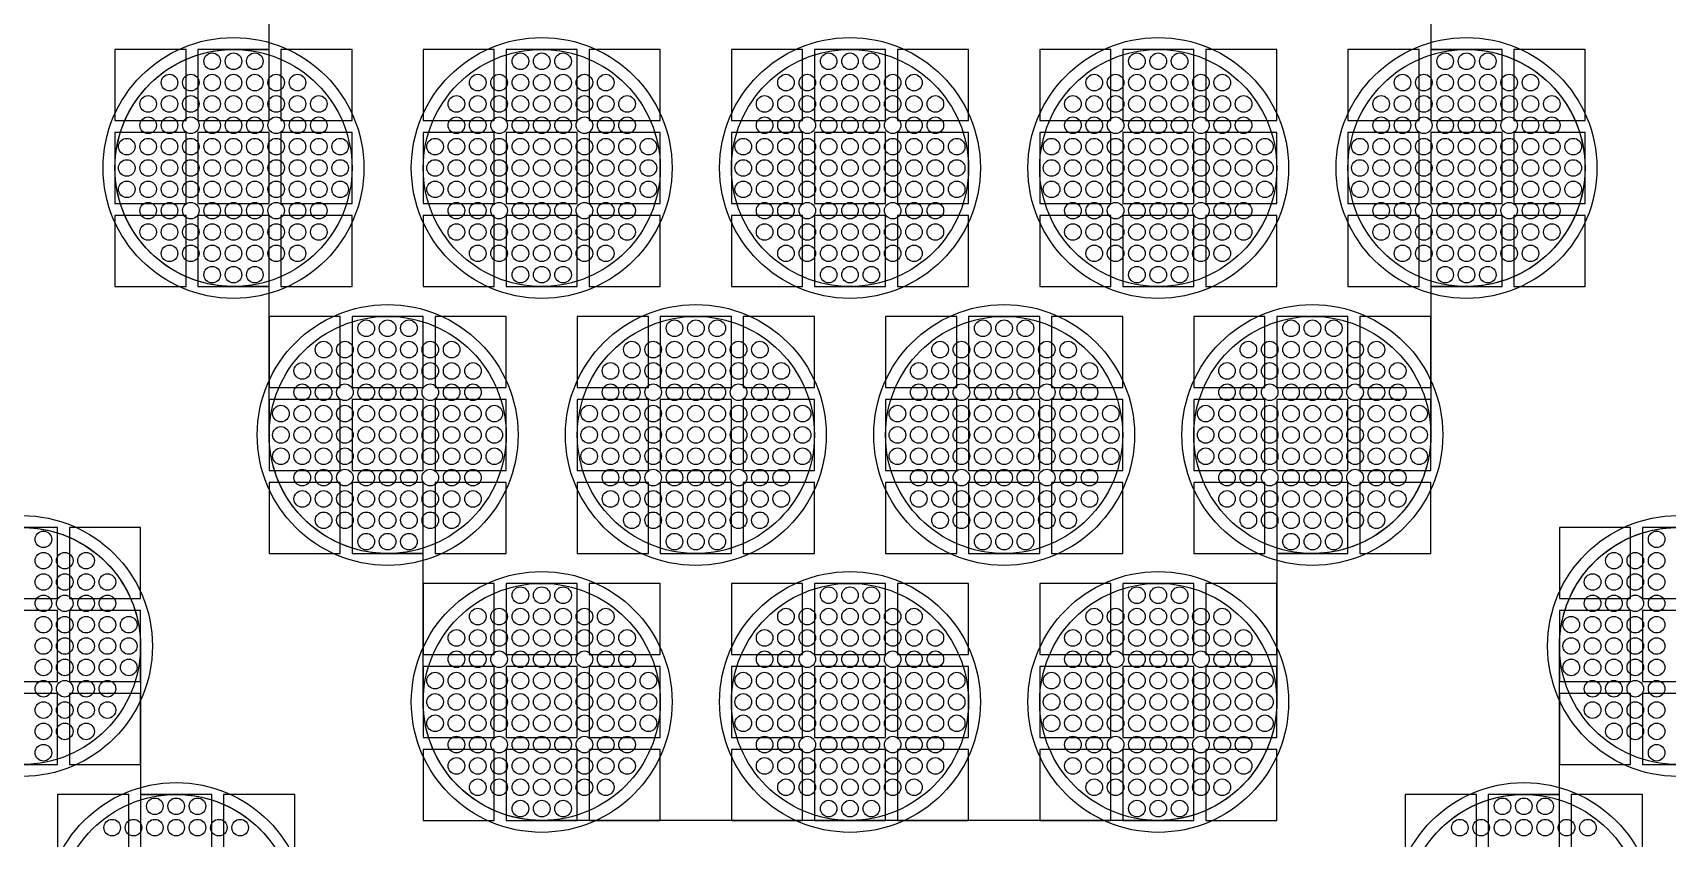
# Model space of a CAD drawing. Extents: x -49 to 54, y -38 to 38.
# Drawn here: x -11.61 to -4.72, y -13.82 to -10.43 of the extents above; entities that cross this region are included whole.
import ezdxf

# ---------------------------------------------------------------- set-up
doc = ezdxf.new("R2010")
doc.units = 0
for name, color, linetype in [('BACK_LAYER', 5, 'CONTINUOUS'), ('COND_LAYER_LOWER_ELECTRODE', 6, 'CONTINUOUS'), ('CONDUCTIVE_LAYER_BACK_LAYER', 2, 'CONTINUOUS'), ('EMITTER', 3, 'CONTINUOUS'), ('LOWER_ELECTRODE', 1, 'CONTINUOUS')]:
    doc.layers.add(name, color=color, linetype=linetype)

msp = doc.modelspace()

# ---------------------------------------------------------------- linework, layer by layer
at = {"layer": 'BACK_LAYER'}
for points in [[(-11.2628, -10.7965), (-10.9628, -10.7965), (-10.9628, -10.4965), (-11.2628, -10.4965)], [(-10.9128, -10.7965), (-10.6128, -10.7965), (-10.6128, -10.4965), (-10.9128, -10.4965)], [(-10.5628, -10.7965), (-10.2628, -10.7965), (-10.2628, -10.4965), (-10.5628, -10.4965)], [(-9.9628, -10.7965), (-9.6628, -10.7965), (-9.6628, -10.4965), (-9.9628, -10.4965)], [(-9.6128, -10.7965), (-9.3128, -10.7965), (-9.3128, -10.4965), (-9.6128, -10.4965)], [(-9.2628, -10.7965), (-8.9628, -10.7965), (-8.9628, -10.4965), (-9.2628, -10.4965)], [(-8.6628, -10.7965), (-8.3628, -10.7965), (-8.3628, -10.4965), (-8.6628, -10.4965)], [(-8.3128, -10.7965), (-8.0128, -10.7965), (-8.0128, -10.4965), (-8.3128, -10.4965)], [(-7.9628, -10.7965), (-7.6628, -10.7965), (-7.6628, -10.4965), (-7.9628, -10.4965)], [(-7.3628, -10.7965), (-7.0628, -10.7965), (-7.0628, -10.4965), (-7.3628, -10.4965)], [(-7.0128, -10.7965), (-6.7128, -10.7965), (-6.7128, -10.4965), (-7.0128, -10.4965)], [(-6.6628, -10.7965), (-6.3628, -10.7965), (-6.3628, -10.4965), (-6.6628, -10.4965)], [(-6.0628, -10.7965), (-5.7628, -10.7965), (-5.7628, -10.4965), (-6.0628, -10.4965)], [(-5.7128, -10.7965), (-5.4128, -10.7965), (-5.4128, -10.4965), (-5.7128, -10.4965)], [(-5.3628, -10.7965), (-5.0628, -10.7965), (-5.0628, -10.4965), (-5.3628, -10.4965)], [(-11.2628, -11.1465), (-10.9628, -11.1465), (-10.9628, -10.8465), (-11.2628, -10.8465)], [(-10.9128, -11.1465), (-10.6128, -11.1465), (-10.6128, -10.8465), (-10.9128, -10.8465)], [(-10.5628, -11.1465), (-10.2628, -11.1465), (-10.2628, -10.8465), (-10.5628, -10.8465)], [(-9.9628, -11.1465), (-9.6628, -11.1465), (-9.6628, -10.8465), (-9.9628, -10.8465)], [(-9.6128, -11.1465), (-9.3128, -11.1465), (-9.3128, -10.8465), (-9.6128, -10.8465)], [(-9.2628, -11.1465), (-8.9628, -11.1465), (-8.9628, -10.8465), (-9.2628, -10.8465)], [(-8.6628, -11.1465), (-8.3628, -11.1465), (-8.3628, -10.8465), (-8.6628, -10.8465)], [(-8.3128, -11.1465), (-8.0128, -11.1465), (-8.0128, -10.8465), (-8.3128, -10.8465)], [(-7.9628, -11.1465), (-7.6628, -11.1465), (-7.6628, -10.8465), (-7.9628, -10.8465)], [(-7.3628, -11.1465), (-7.0628, -11.1465), (-7.0628, -10.8465), (-7.3628, -10.8465)], [(-7.0128, -11.1465), (-6.7128, -11.1465), (-6.7128, -10.8465), (-7.0128, -10.8465)], [(-6.6628, -11.1465), (-6.3628, -11.1465), (-6.3628, -10.8465), (-6.6628, -10.8465)], [(-6.0628, -11.1465), (-5.7628, -11.1465), (-5.7628, -10.8465), (-6.0628, -10.8465)], [(-5.7128, -11.1465), (-5.4128, -11.1465), (-5.4128, -10.8465), (-5.7128, -10.8465)], [(-5.3628, -11.1465), (-5.0628, -11.1465), (-5.0628, -10.8465), (-5.3628, -10.8465)], [(-11.2628, -11.4965), (-10.9628, -11.4965), (-10.9628, -11.1965), (-11.2628, -11.1965)], [(-10.9128, -11.4965), (-10.6128, -11.4965), (-10.6128, -11.1965), (-10.9128, -11.1965)], [(-10.5628, -11.4965), (-10.2628, -11.4965), (-10.2628, -11.1965), (-10.5628, -11.1965)], [(-9.9628, -11.4965), (-9.6628, -11.4965), (-9.6628, -11.1965), (-9.9628, -11.1965)], [(-9.6128, -11.4965), (-9.3128, -11.4965), (-9.3128, -11.1965), (-9.6128, -11.1965)], [(-9.2628, -11.4965), (-8.9628, -11.4965), (-8.9628, -11.1965), (-9.2628, -11.1965)], [(-8.6628, -11.4965), (-8.3628, -11.4965), (-8.3628, -11.1965), (-8.6628, -11.1965)], [(-8.3128, -11.4965), (-8.0128, -11.4965), (-8.0128, -11.1965), (-8.3128, -11.1965)], [(-7.9628, -11.4965), (-7.6628, -11.4965), (-7.6628, -11.1965), (-7.9628, -11.1965)], [(-7.3628, -11.4965), (-7.0628, -11.4965), (-7.0628, -11.1965), (-7.3628, -11.1965)], [(-7.0128, -11.4965), (-6.7128, -11.4965), (-6.7128, -11.1965), (-7.0128, -11.1965)], [(-6.6628, -11.4965), (-6.3628, -11.4965), (-6.3628, -11.1965), (-6.6628, -11.1965)], [(-6.0628, -11.4965), (-5.7628, -11.4965), (-5.7628, -11.1965), (-6.0628, -11.1965)], [(-5.7128, -11.4965), (-5.4128, -11.4965), (-5.4128, -11.1965), (-5.7128, -11.1965)], [(-5.3628, -11.4965), (-5.0628, -11.4965), (-5.0628, -11.1965), (-5.3628, -11.1965)], [(-10.6128, -11.9223), (-10.3128, -11.9223), (-10.3128, -11.6223), (-10.6128, -11.6223)], [(-10.2628, -11.9223), (-9.9628, -11.9223), (-9.9628, -11.6223), (-10.2628, -11.6223)], [(-9.9128, -11.9223), (-9.6128, -11.9223), (-9.6128, -11.6223), (-9.9128, -11.6223)], [(-9.3128, -11.9223), (-9.0128, -11.9223), (-9.0128, -11.6223), (-9.3128, -11.6223)], [(-8.9628, -11.9223), (-8.6628, -11.9223), (-8.6628, -11.6223), (-8.9628, -11.6223)], [(-8.6128, -11.9223), (-8.3128, -11.9223), (-8.3128, -11.6223), (-8.6128, -11.6223)], [(-8.0128, -11.9223), (-7.7128, -11.9223), (-7.7128, -11.6223), (-8.0128, -11.6223)], [(-7.6628, -11.9223), (-7.3628, -11.9223), (-7.3628, -11.6223), (-7.6628, -11.6223)], [(-7.3128, -11.9223), (-7.0128, -11.9223), (-7.0128, -11.6223), (-7.3128, -11.6223)], [(-6.7128, -11.9223), (-6.4128, -11.9223), (-6.4128, -11.6223), (-6.7128, -11.6223)], [(-6.3628, -11.9223), (-6.0628, -11.9223), (-6.0628, -11.6223), (-6.3628, -11.6223)], [(-6.0128, -11.9223), (-5.7128, -11.9223), (-5.7128, -11.6223), (-6.0128, -11.6223)], [(-10.6128, -12.2723), (-10.3128, -12.2723), (-10.3128, -11.9723), (-10.6128, -11.9723)], [(-10.2628, -12.2723), (-9.9628, -12.2723), (-9.9628, -11.9723), (-10.2628, -11.9723)], [(-9.9128, -12.2723), (-9.6128, -12.2723), (-9.6128, -11.9723), (-9.9128, -11.9723)], [(-9.3128, -12.2723), (-9.0128, -12.2723), (-9.0128, -11.9723), (-9.3128, -11.9723)], [(-8.9628, -12.2723), (-8.6628, -12.2723), (-8.6628, -11.9723), (-8.9628, -11.9723)], [(-8.6128, -12.2723), (-8.3128, -12.2723), (-8.3128, -11.9723), (-8.6128, -11.9723)], [(-8.0128, -12.2723), (-7.7128, -12.2723), (-7.7128, -11.9723), (-8.0128, -11.9723)], [(-7.6628, -12.2723), (-7.3628, -12.2723), (-7.3628, -11.9723), (-7.6628, -11.9723)], [(-7.3128, -12.2723), (-7.0128, -12.2723), (-7.0128, -11.9723), (-7.3128, -11.9723)], [(-6.7128, -12.2723), (-6.4128, -12.2723), (-6.4128, -11.9723), (-6.7128, -11.9723)], [(-6.3628, -12.2723), (-6.0628, -12.2723), (-6.0628, -11.9723), (-6.3628, -11.9723)], [(-6.0128, -12.2723), (-5.7128, -12.2723), (-5.7128, -11.9723), (-6.0128, -11.9723)], [(-10.6128, -12.6223), (-10.3128, -12.6223), (-10.3128, -12.3223), (-10.6128, -12.3223)], [(-10.2628, -12.6223), (-9.9628, -12.6223), (-9.9628, -12.3223), (-10.2628, -12.3223)], [(-9.9128, -12.6223), (-9.6128, -12.6223), (-9.6128, -12.3223), (-9.9128, -12.3223)], [(-9.3128, -12.6223), (-9.0128, -12.6223), (-9.0128, -12.3223), (-9.3128, -12.3223)], [(-8.9628, -12.6223), (-8.6628, -12.6223), (-8.6628, -12.3223), (-8.9628, -12.3223)], [(-8.6128, -12.6223), (-8.3128, -12.6223), (-8.3128, -12.3223), (-8.6128, -12.3223)], [(-8.0128, -12.6223), (-7.7128, -12.6223), (-7.7128, -12.3223), (-8.0128, -12.3223)], [(-7.6628, -12.6223), (-7.3628, -12.6223), (-7.3628, -12.3223), (-7.6628, -12.3223)], [(-7.3128, -12.6223), (-7.0128, -12.6223), (-7.0128, -12.3223), (-7.3128, -12.3223)], [(-6.7128, -12.6223), (-6.4128, -12.6223), (-6.4128, -12.3223), (-6.7128, -12.3223)], [(-6.3628, -12.6223), (-6.0628, -12.6223), (-6.0628, -12.3223), (-6.3628, -12.3223)], [(-6.0128, -12.6223), (-5.7128, -12.6223), (-5.7128, -12.3223), (-6.0128, -12.3223)], [(-11.8046, -12.8125), (-11.5046, -12.8125), (-11.5046, -12.5125), (-11.8046, -12.5125)], [(-11.4546, -12.8125), (-11.1546, -12.8125), (-11.1546, -12.5125), (-11.4546, -12.5125)], [(-5.1709, -12.8125), (-4.8709, -12.8125), (-4.8709, -12.5125), (-5.1709, -12.5125)], [(-4.8209, -12.8125), (-4.5209, -12.8125), (-4.5209, -12.5125), (-4.8209, -12.5125)], [(-9.9628, -13.0482), (-9.6628, -13.0482), (-9.6628, -12.7482), (-9.9628, -12.7482)], [(-9.6128, -13.0482), (-9.3128, -13.0482), (-9.3128, -12.7482), (-9.6128, -12.7482)], [(-9.2628, -13.0482), (-8.9628, -13.0482), (-8.9628, -12.7482), (-9.2628, -12.7482)], [(-8.6628, -13.0482), (-8.3628, -13.0482), (-8.3628, -12.7482), (-8.6628, -12.7482)], [(-8.3128, -13.0482), (-8.0128, -13.0482), (-8.0128, -12.7482), (-8.3128, -12.7482)], [(-7.9628, -13.0482), (-7.6628, -13.0482), (-7.6628, -12.7482), (-7.9628, -12.7482)], [(-7.3628, -13.0482), (-7.0628, -13.0482), (-7.0628, -12.7482), (-7.3628, -12.7482)], [(-7.0128, -13.0482), (-6.7128, -13.0482), (-6.7128, -12.7482), (-7.0128, -12.7482)], [(-6.6628, -13.0482), (-6.3628, -13.0482), (-6.3628, -12.7482), (-6.6628, -12.7482)], [(-11.8046, -13.1625), (-11.5046, -13.1625), (-11.5046, -12.8625), (-11.8046, -12.8625)], [(-11.4546, -13.1625), (-11.1546, -13.1625), (-11.1546, -12.8625), (-11.4546, -12.8625)], [(-5.1709, -13.1625), (-4.8709, -13.1625), (-4.8709, -12.8625), (-5.1709, -12.8625)], [(-4.8209, -13.1625), (-4.5209, -13.1625), (-4.5209, -12.8625), (-4.8209, -12.8625)], [(-9.9628, -13.3982), (-9.6628, -13.3982), (-9.6628, -13.0982), (-9.9628, -13.0982)], [(-9.6128, -13.3982), (-9.3128, -13.3982), (-9.3128, -13.0982), (-9.6128, -13.0982)], [(-9.2628, -13.3982), (-8.9628, -13.3982), (-8.9628, -13.0982), (-9.2628, -13.0982)], [(-8.6628, -13.3982), (-8.3628, -13.3982), (-8.3628, -13.0982), (-8.6628, -13.0982)], [(-8.3128, -13.3982), (-8.0128, -13.3982), (-8.0128, -13.0982), (-8.3128, -13.0982)], [(-7.9628, -13.3982), (-7.6628, -13.3982), (-7.6628, -13.0982), (-7.9628, -13.0982)], [(-7.3628, -13.3982), (-7.0628, -13.3982), (-7.0628, -13.0982), (-7.3628, -13.0982)], [(-7.0128, -13.3982), (-6.7128, -13.3982), (-6.7128, -13.0982), (-7.0128, -13.0982)], [(-6.6628, -13.3982), (-6.3628, -13.3982), (-6.3628, -13.0982), (-6.6628, -13.0982)], [(-11.8046, -13.5125), (-11.5046, -13.5125), (-11.5046, -13.2125), (-11.8046, -13.2125)], [(-11.4546, -13.5125), (-11.1546, -13.5125), (-11.1546, -13.2125), (-11.4546, -13.2125)], [(-5.1709, -13.5125), (-4.8709, -13.5125), (-4.8709, -13.2125), (-5.1709, -13.2125)], [(-4.8209, -13.5125), (-4.5209, -13.5125), (-4.5209, -13.2125), (-4.8209, -13.2125)], [(-9.9628, -13.7482), (-9.6628, -13.7482), (-9.6628, -13.4482), (-9.9628, -13.4482)], [(-9.6128, -13.7482), (-9.3128, -13.7482), (-9.3128, -13.4482), (-9.6128, -13.4482)], [(-9.2628, -13.7482), (-8.9628, -13.7482), (-8.9628, -13.4482), (-9.2628, -13.4482)], [(-8.6628, -13.7482), (-8.3628, -13.7482), (-8.3628, -13.4482), (-8.6628, -13.4482)], [(-8.3128, -13.7482), (-8.0128, -13.7482), (-8.0128, -13.4482), (-8.3128, -13.4482)], [(-7.9628, -13.7482), (-7.6628, -13.7482), (-7.6628, -13.4482), (-7.9628, -13.4482)], [(-7.3628, -13.7482), (-7.0628, -13.7482), (-7.0628, -13.4482), (-7.3628, -13.4482)], [(-7.0128, -13.7482), (-6.7128, -13.7482), (-6.7128, -13.4482), (-7.0128, -13.4482)], [(-6.6628, -13.7482), (-6.3628, -13.7482), (-6.3628, -13.4482), (-6.6628, -13.4482)], [(-11.5046, -13.9384), (-11.2046, -13.9384), (-11.2046, -13.6384), (-11.5046, -13.6384)], [(-11.1546, -13.9384), (-10.8546, -13.9384), (-10.8546, -13.6384), (-11.1546, -13.6384)], [(-10.8046, -13.9384), (-10.5046, -13.9384), (-10.5046, -13.6384), (-10.8046, -13.6384)], [(-5.8209, -13.9384), (-5.5209, -13.9384), (-5.5209, -13.6384), (-5.8209, -13.6384)], [(-5.4709, -13.9384), (-5.1709, -13.9384), (-5.1709, -13.6384), (-5.4709, -13.6384)], [(-5.1209, -13.9384), (-4.8209, -13.9384), (-4.8209, -13.6384), (-5.1209, -13.6384)]]:
    msp.add_lwpolyline(points, close=True, dxfattribs=at)
at = {"layer": 'COND_LAYER_LOWER_ELECTRODE'}
for centre in [(-10.7628, -10.9965), (-9.4628, -10.9965), (-8.1628, -10.9965), (-6.8628, -10.9965), (-5.5628, -10.9965), (-10.1128, -12.1223), (-8.8128, -12.1223), (-7.5128, -12.1223), (-6.2128, -12.1223), (-11.6546, -13.0125), (-4.6709, -13.0125), (-9.4628, -13.2482), (-8.1628, -13.2482), (-6.8628, -13.2482), (-11.0046, -14.1384), (-5.3209, -14.1384)]:
    msp.add_circle(centre, 0.55, dxfattribs=at)
at = {"layer": 'CONDUCTIVE_LAYER_BACK_LAYER'}
for points in [[(-5.7128, -9.8707), (-5.7128, -10.4966), (-5.5528, -10.4966), (-5.533, -10.4974), (-5.5132, -10.499), (-5.4934, -10.5013), (-5.4738, -10.5045), (-5.4543, -10.5084), (-5.435, -10.5131), (-5.4159, -10.5186), (-5.397, -10.5248), (-5.3784, -10.5318), (-5.36, -10.5395), (-5.342, -10.5479), (-5.3244, -10.557), (-5.3071, -10.5668), (-5.2902, -10.5773), (-5.2737, -10.5885), (-5.2578, -10.6003), (-5.2422, -10.6128), (-5.2272, -10.6258), (-5.2128, -10.6395), (-5.1988, -10.6537), (-5.1855, -10.6684), (-5.1728, -10.6837), (-5.1606, -10.6994), (-5.1491, -10.7156), (-5.1383, -10.7323), (-5.1281, -10.7494), (-5.1186, -10.7669), (-5.1099, -10.7847), (-5.1018, -10.8029), (-5.0945, -10.8213), (-5.0879, -10.8401), (-5.082, -10.8591), (-5.077, -10.8783), (-5.0726, -10.8977), (-5.0691, -10.9173), (-5.0663, -10.937), (-5.0644, -10.9568), (-5.0632, -10.9766), (-5.0628, -10.9965), (-5.0632, -11.0164), (-5.0644, -11.0362), (-5.0663, -11.056), (-5.0691, -11.0757), (-5.0726, -11.0953), (-5.077, -11.1147), (-5.082, -11.1339), (-5.0879, -11.1529), (-5.0945, -11.1717), (-5.1018, -11.1901), (-5.1099, -11.2083), (-5.1186, -11.2262), (-5.1281, -11.2436), (-5.1383, -11.2607), (-5.1491, -11.2774), (-5.1606, -11.2936), (-5.1728, -11.3094), (-5.1855, -11.3246), (-5.1988, -11.3394), (-5.2128, -11.3536), (-5.2272, -11.3672), (-5.2422, -11.3802), (-5.2578, -11.3927), (-5.2737, -11.4045), (-5.2902, -11.4157), (-5.3071, -11.4262), (-5.3244, -11.436), (-5.342, -11.4451), (-5.36, -11.4535), (-5.3784, -11.4612), (-5.397, -11.4682), (-5.4159, -11.4744), (-5.435, -11.4799), (-5.4543, -11.4846), (-5.4738, -11.4885), (-5.4934, -11.4917), (-5.5132, -11.494), (-5.533, -11.4956), (-5.5528, -11.4964), (-5.7128, -11.4964), (-5.7128, -12.1223), (-5.7132, -12.1422), (-5.7144, -12.1621), (-5.7163, -12.1818), (-5.7191, -12.2015), (-5.7226, -12.2211), (-5.727, -12.2405), (-5.732, -12.2597), (-5.7379, -12.2787), (-5.7445, -12.2975), (-5.7518, -12.316), (-5.7599, -12.3341), (-5.7686, -12.352), (-5.7781, -12.3695), (-5.7883, -12.3865), (-5.7991, -12.4032), (-5.8106, -12.4194), (-5.8228, -12.4352), (-5.8355, -12.4505), (-5.8488, -12.4652), (-5.8628, -12.4794), (-5.8772, -12.493), (-5.8922, -12.5061), (-5.9078, -12.5185), (-5.9237, -12.5303), (-5.9402, -12.5415), (-5.9571, -12.552), (-5.9744, -12.5618), (-5.992, -12.571), (-6.01, -12.5794), (-6.0284, -12.5871), (-6.047, -12.594), (-6.0659, -12.6003), (-6.085, -12.6057), (-6.1043, -12.6104), (-6.1238, -12.6144), (-6.1434, -12.6175), (-6.1632, -12.6199), (-6.183, -12.6214), (-6.2028, -12.6222), (-6.3628, -12.6222), (-6.3628, -13.2482), (-6.3632, -13.268), (-6.3644, -13.2879), (-6.3663, -13.3077), (-6.3691, -13.3274), (-6.3726, -13.3469), (-6.377, -13.3663), (-6.382, -13.3856), (-6.3879, -13.4046), (-6.3945, -13.4233), (-6.4018, -13.4418), (-6.4099, -13.46), (-6.4186, -13.4778), (-6.4281, -13.4953), (-6.4383, -13.5124), (-6.4491, -13.529), (-6.4606, -13.5453), (-6.4728, -13.561), (-6.4855, -13.5763), (-6.4988, -13.591), (-6.5128, -13.6052), (-6.5272, -13.6189), (-6.5422, -13.6319), (-6.5578, -13.6443), (-6.5737, -13.6562), (-6.5902, -13.6673), (-6.6071, -13.6778), (-6.6244, -13.6877), (-6.642, -13.6968), (-6.66, -13.7052), (-6.6784, -13.7129), (-6.697, -13.7199), (-6.7159, -13.7261), (-6.735, -13.7316), (-6.7543, -13.7363), (-6.7738, -13.7402), (-6.7934, -13.7433), (-6.8132, -13.7457), (-6.833, -13.7473), (-6.8528, -13.7481), (-9.4727, -13.7481), (-9.4926, -13.7473), (-9.5124, -13.7457), (-9.5322, -13.7433), (-9.5518, -13.7402), (-9.5713, -13.7363), (-9.5906, -13.7316), (-9.6097, -13.7261), (-9.6286, -13.7199), (-9.6472, -13.7129), (-9.6656, -13.7052), (-9.6836, -13.6968), (-9.7012, -13.6877), (-9.7185, -13.6778), (-9.7354, -13.6673), (-9.7518, -13.6562), (-9.7678, -13.6443), (-9.7833, -13.6319), (-9.7983, -13.6189), (-9.8128, -13.6052), (-9.8267, -13.591), (-9.8401, -13.5763), (-9.8528, -13.561), (-9.8649, -13.5453), (-9.8764, -13.529), (-9.8873, -13.5124), (-9.8974, -13.4953), (-9.9069, -13.4778), (-9.9157, -13.46), (-9.9238, -13.4418), (-9.9311, -13.4233), (-9.9377, -13.4046), (-9.9435, -13.3856), (-9.9486, -13.3663), (-9.9529, -13.3469), (-9.9565, -13.3274), (-9.9592, -13.3077), (-9.9612, -13.2879), (-9.9624, -13.268), (-9.9628, -13.2482), (-9.9628, -12.6222), (-10.1227, -12.6222), (-10.1426, -12.6214), (-10.1624, -12.6199), (-10.1822, -12.6175), (-10.2018, -12.6144), (-10.2213, -12.6104), (-10.2406, -12.6057), (-10.2597, -12.6003), (-10.2786, -12.594), (-10.2972, -12.5871), (-10.3156, -12.5794), (-10.3336, -12.571), (-10.3512, -12.5618), (-10.3685, -12.552), (-10.3854, -12.5415), (-10.4018, -12.5303), (-10.4178, -12.5185), (-10.4333, -12.5061), (-10.4483, -12.493), (-10.4628, -12.4794), (-10.4767, -12.4652), (-10.4901, -12.4505), (-10.5028, -12.4352), (-10.5149, -12.4194), (-10.5264, -12.4032), (-10.5373, -12.3865), (-10.5474, -12.3695), (-10.5569, -12.352), (-10.5657, -12.3341), (-10.5738, -12.316), (-10.5811, -12.2975), (-10.5877, -12.2787), (-10.5935, -12.2597), (-10.5986, -12.2405), (-10.6029, -12.2211), (-10.6065, -12.2015), (-10.6092, -12.1818), (-10.6112, -12.1621), (-10.6124, -12.1422), (-10.6128, -12.1223), (-10.6128, -11.4964), (-10.7727, -11.4964), (-10.7926, -11.4956), (-10.8124, -11.494), (-10.8322, -11.4917), (-10.8518, -11.4885), (-10.8713, -11.4846), (-10.8906, -11.4799), (-10.9097, -11.4744), (-10.9286, -11.4682), (-10.9472, -11.4612), (-10.9656, -11.4535), (-10.9836, -11.4451), (-11.0012, -11.436), (-11.0185, -11.4262), (-11.0354, -11.4157), (-11.0518, -11.4045), (-11.0678, -11.3927), (-11.0833, -11.3802), (-11.0983, -11.3672), (-11.1128, -11.3536), (-11.1267, -11.3394), (-11.1401, -11.3246), (-11.1528, -11.3094), (-11.1649, -11.2936), (-11.1764, -11.2774), (-11.1873, -11.2607), (-11.1974, -11.2436), (-11.2069, -11.2262), (-11.2157, -11.2083), (-11.2238, -11.1901), (-11.2311, -11.1717), (-11.2377, -11.1529), (-11.2435, -11.1339), (-11.2486, -11.1147), (-11.2529, -11.0953), (-11.2565, -11.0757), (-11.2592, -11.056), (-11.2612, -11.0362), (-11.2624, -11.0164), (-11.2628, -10.9965), (-11.2624, -10.9766), (-11.2612, -10.9568), (-11.2592, -10.937), (-11.2565, -10.9173), (-11.2529, -10.8977), (-11.2486, -10.8783), (-11.2435, -10.8591), (-11.2377, -10.8401), (-11.2311, -10.8213), (-11.2238, -10.8029), (-11.2157, -10.7847), (-11.2069, -10.7669), (-11.1974, -10.7494), (-11.1873, -10.7323), (-11.1764, -10.7156), (-11.1649, -10.6994), (-11.1528, -10.6837), (-11.1401, -10.6684), (-11.1267, -10.6537), (-11.1128, -10.6395), (-11.0983, -10.6258), (-11.0833, -10.6128), (-11.0678, -10.6003), (-11.0518, -10.5885), (-11.0354, -10.5773), (-11.0185, -10.5668), (-11.0012, -10.557), (-10.9836, -10.5479), (-10.9656, -10.5395), (-10.9472, -10.5318), (-10.9286, -10.5248), (-10.9097, -10.5186), (-10.8906, -10.5131), (-10.8713, -10.5084), (-10.8518, -10.5045), (-10.8322, -10.5013), (-10.8124, -10.499), (-10.7926, -10.4974), (-10.7727, -10.4966), (-10.6128, -10.4966), (-10.6128, -9.8707)], [(-11.6248, -12.5134), (-11.605, -12.515), (-11.5853, -12.5174), (-11.5656, -12.5205), (-11.5462, -12.5244), (-11.5268, -12.5291), (-11.5077, -12.5346), (-11.4888, -12.5408), (-11.4702, -12.5478), (-11.4519, -12.5555), (-11.4339, -12.5639), (-11.4162, -12.573), (-11.3989, -12.5829), (-11.382, -12.5934), (-11.3656, -12.6045), (-11.3496, -12.6164), (-11.3341, -12.6288), (-11.3191, -12.6418), (-11.3046, -12.6555), (-11.2907, -12.6697), (-11.2774, -12.6844), (-11.2646, -12.6997), (-11.2525, -12.7154), (-11.241, -12.7317), (-11.2302, -12.7483), (-11.22, -12.7654), (-11.2105, -12.7829), (-11.2017, -12.8007), (-11.1937, -12.8189), (-11.1863, -12.8374), (-11.1797, -12.8561), (-11.1739, -12.8751), (-11.1688, -12.8944), (-11.1645, -12.9138), (-11.161, -12.9333), (-11.1582, -12.953), (-11.1562, -12.9728), (-11.155, -12.9927), (-11.1546, -13.0125), (-11.1546, -13.6385), (-10.9947, -13.6385), (-10.9748, -13.6393), (-10.955, -13.6408), (-10.9353, -13.6432), (-10.9156, -13.6463), (-10.8962, -13.6503), (-10.8768, -13.655), (-10.8577, -13.6604), (-10.8388, -13.6667), (-10.8202, -13.6736), (-10.8019, -13.6813), (-10.7839, -13.6897), (-10.7662, -13.6989), (-10.7489, -13.7087), (-10.732, -13.7192), (-10.7156, -13.7304), (-10.6996, -13.7422), (-10.6841, -13.7546), (-10.6691, -13.7677), (-10.6546, -13.7813), (-10.6407, -13.7955), (-10.6274, -13.8103), (-10.6146, -13.8255)], [(-5.711, -13.8255), (-5.6982, -13.8103), (-5.6849, -13.7955), (-5.671, -13.7813), (-5.6565, -13.7677), (-5.6415, -13.7546), (-5.626, -13.7422), (-5.61, -13.7304), (-5.5935, -13.7192), (-5.5766, -13.7087), (-5.5594, -13.6989), (-5.5417, -13.6897), (-5.5237, -13.6813), (-5.5054, -13.6736), (-5.4867, -13.6667), (-5.4679, -13.6604), (-5.4487, -13.655), (-5.4294, -13.6503), (-5.4099, -13.6463), (-5.3903, -13.6432), (-5.3706, -13.6408), (-5.3507, -13.6393), (-5.3309, -13.6385), (-5.1709, -13.6385), (-5.1709, -13.0125), (-5.1705, -12.9927), (-5.1693, -12.9728), (-5.1674, -12.953), (-5.1646, -12.9333), (-5.1611, -12.9138), (-5.1568, -12.8944), (-5.1517, -12.8751), (-5.1458, -12.8561), (-5.1392, -12.8374), (-5.1319, -12.8189), (-5.1238, -12.8007), (-5.1151, -12.7829), (-5.1056, -12.7654), (-5.0954, -12.7483), (-5.0846, -12.7317), (-5.0731, -12.7154), (-5.061, -12.6997), (-5.0482, -12.6844), (-5.0349, -12.6697), (-5.021, -12.6555), (-5.0065, -12.6418), (-4.9915, -12.6288), (-4.976, -12.6164), (-4.96, -12.6045), (-4.9435, -12.5934), (-4.9266, -12.5829), (-4.9094, -12.573), (-4.8917, -12.5639), (-4.8737, -12.5555), (-4.8554, -12.5478), (-4.8367, -12.5408), (-4.8179, -12.5346), (-4.7987, -12.5291), (-4.7794, -12.5244), (-4.7599, -12.5205), (-4.7403, -12.5174), (-4.7206, -12.515), (-4.7007, -12.5134)]]:
    msp.add_lwpolyline(points, dxfattribs=at)
at = {"layer": 'EMITTER'}
for centre in [(-10.7628, -10.9965), (-9.4628, -10.9965), (-8.1628, -10.9965), (-6.8628, -10.9965), (-5.5628, -10.9965), (-10.1128, -12.1223), (-8.8128, -12.1223), (-7.5128, -12.1223), (-6.2128, -12.1223), (-11.6546, -13.0125), (-4.6709, -13.0125), (-9.4628, -13.2482), (-8.1628, -13.2482), (-6.8628, -13.2482), (-11.0046, -14.1384), (-5.3209, -14.1384)]:
    msp.add_circle(centre, 0.5, dxfattribs=at)
at = {"layer": 'LOWER_ELECTRODE'}
for centre in [(-10.8528, -10.5465), (-10.7628, -10.5465), (-10.6728, -10.5465), (-9.5528, -10.5465), (-9.4628, -10.5465), (-9.3728, -10.5465), (-8.2528, -10.5465), (-8.1628, -10.5465), (-8.0728, -10.5465), (-6.9528, -10.5465), (-6.8628, -10.5465), (-6.7728, -10.5465), (-5.6528, -10.5465), (-5.5628, -10.5465), (-5.4728, -10.5465), (-11.0328, -10.6365), (-10.9428, -10.6365), (-10.8528, -10.6365), (-10.7628, -10.6365), (-10.6728, -10.6365), (-10.5828, -10.6365), (-10.4928, -10.6365), (-9.7328, -10.6365), (-9.6428, -10.6365), (-9.5528, -10.6365), (-9.4628, -10.6365), (-9.3728, -10.6365), (-9.2828, -10.6365), (-9.1928, -10.6365), (-8.4328, -10.6365), (-8.3428, -10.6365), (-8.2528, -10.6365), (-8.1628, -10.6365), (-8.0728, -10.6365), (-7.9828, -10.6365), (-7.8928, -10.6365), (-7.1328, -10.6365), (-7.0428, -10.6365), (-6.9528, -10.6365), (-6.8628, -10.6365), (-6.7728, -10.6365), (-6.6828, -10.6365), (-6.5928, -10.6365), (-5.8328, -10.6365), (-5.7428, -10.6365), (-5.6528, -10.6365), (-5.5628, -10.6365), (-5.4728, -10.6365), (-5.3828, -10.6365), (-5.2928, -10.6365), (-11.1228, -10.7265), (-11.0328, -10.7265), (-10.9428, -10.7265), (-10.8528, -10.7265), (-10.7628, -10.7265), (-10.6728, -10.7265), (-10.5828, -10.7265), (-10.4928, -10.7265), (-10.4028, -10.7265), (-9.8228, -10.7265), (-9.7328, -10.7265), (-9.6428, -10.7265), (-9.5528, -10.7265), (-9.4628, -10.7265), (-9.3728, -10.7265), (-9.2828, -10.7265), (-9.1928, -10.7265), (-9.1028, -10.7265), (-8.5228, -10.7265), (-8.4328, -10.7265), (-8.3428, -10.7265), (-8.2528, -10.7265), (-8.1628, -10.7265), (-8.0728, -10.7265), (-7.9828, -10.7265), (-7.8928, -10.7265), (-7.8028, -10.7265), (-7.2228, -10.7265), (-7.1328, -10.7265), (-7.0428, -10.7265), (-6.9528, -10.7265), (-6.8628, -10.7265), (-6.7728, -10.7265), (-6.6828, -10.7265), (-6.5928, -10.7265), (-6.5028, -10.7265), (-5.9228, -10.7265), (-5.8328, -10.7265), (-5.7428, -10.7265), (-5.6528, -10.7265), (-5.5628, -10.7265), (-5.4728, -10.7265), (-5.3828, -10.7265), (-5.2928, -10.7265), (-5.2028, -10.7265), (-11.1228, -10.8165), (-11.0328, -10.8165), (-10.9428, -10.8165), (-10.8528, -10.8165), (-10.7628, -10.8165), (-10.6728, -10.8165), (-10.5828, -10.8165), (-10.4928, -10.8165), (-10.4028, -10.8165), (-9.8228, -10.8165), (-9.7328, -10.8165), (-9.6428, -10.8165), (-9.5528, -10.8165), (-9.4628, -10.8165), (-9.3728, -10.8165), (-9.2828, -10.8165), (-9.1928, -10.8165), (-9.1028, -10.8165), (-8.5228, -10.8165), (-8.4328, -10.8165), (-8.3428, -10.8165), (-8.2528, -10.8165), (-8.1628, -10.8165), (-8.0728, -10.8165), (-7.9828, -10.8165), (-7.8928, -10.8165), (-7.8028, -10.8165), (-7.2228, -10.8165), (-7.1328, -10.8165), (-7.0428, -10.8165), (-6.9528, -10.8165), (-6.8628, -10.8165), (-6.7728, -10.8165), (-6.6828, -10.8165), (-6.5928, -10.8165), (-6.5028, -10.8165), (-5.9228, -10.8165), (-5.8328, -10.8165), (-5.7428, -10.8165), (-5.6528, -10.8165), (-5.5628, -10.8165), (-5.4728, -10.8165), (-5.3828, -10.8165), (-5.2928, -10.8165), (-5.2028, -10.8165), (-11.2128, -10.9065), (-11.1228, -10.9065), (-11.0328, -10.9065), (-10.9428, -10.9065), (-10.8528, -10.9065), (-10.7628, -10.9065), (-10.6728, -10.9065), (-10.5828, -10.9065), (-10.4928, -10.9065), (-10.4028, -10.9065), (-10.3128, -10.9065), (-9.9128, -10.9065), (-9.8228, -10.9065), (-9.7328, -10.9065), (-9.6428, -10.9065), (-9.5528, -10.9065), (-9.4628, -10.9065), (-9.3728, -10.9065), (-9.2828, -10.9065), (-9.1928, -10.9065), (-9.1028, -10.9065), (-9.0128, -10.9065), (-8.6128, -10.9065), (-8.5228, -10.9065), (-8.4328, -10.9065), (-8.3428, -10.9065), (-8.2528, -10.9065), (-8.1628, -10.9065), (-8.0728, -10.9065), (-7.9828, -10.9065), (-7.8928, -10.9065), (-7.8028, -10.9065), (-7.7128, -10.9065), (-7.3128, -10.9065), (-7.2228, -10.9065), (-7.1328, -10.9065), (-7.0428, -10.9065), (-6.9528, -10.9065), (-6.8628, -10.9065), (-6.7728, -10.9065), (-6.6828, -10.9065), (-6.5928, -10.9065), (-6.5028, -10.9065), (-6.4128, -10.9065), (-6.0128, -10.9065), (-5.9228, -10.9065), (-5.8328, -10.9065), (-5.7428, -10.9065), (-5.6528, -10.9065), (-5.5628, -10.9065), (-5.4728, -10.9065), (-5.3828, -10.9065), (-5.2928, -10.9065), (-5.2028, -10.9065), (-5.1128, -10.9065), (-11.2128, -10.9965), (-11.1228, -10.9965), (-11.0328, -10.9965), (-10.9428, -10.9965), (-10.8528, -10.9965), (-10.7628, -10.9965), (-10.6728, -10.9965), (-10.5828, -10.9965), (-10.4928, -10.9965), (-10.4028, -10.9965), (-10.3128, -10.9965), (-9.9128, -10.9965), (-9.8228, -10.9965), (-9.7328, -10.9965), (-9.6428, -10.9965), (-9.5528, -10.9965), (-9.4628, -10.9965), (-9.3728, -10.9965), (-9.2828, -10.9965), (-9.1928, -10.9965), (-9.1028, -10.9965), (-9.0128, -10.9965), (-8.6128, -10.9965), (-8.5228, -10.9965), (-8.4328, -10.9965), (-8.3428, -10.9965), (-8.2528, -10.9965), (-8.1628, -10.9965), (-8.0728, -10.9965), (-7.9828, -10.9965), (-7.8928, -10.9965), (-7.8028, -10.9965), (-7.7128, -10.9965), (-7.3128, -10.9965), (-7.2228, -10.9965), (-7.1328, -10.9965), (-7.0428, -10.9965), (-6.9528, -10.9965), (-6.8628, -10.9965), (-6.7728, -10.9965), (-6.6828, -10.9965), (-6.5928, -10.9965), (-6.5028, -10.9965), (-6.4128, -10.9965), (-6.0128, -10.9965), (-5.9228, -10.9965), (-5.8328, -10.9965), (-5.7428, -10.9965), (-5.6528, -10.9965), (-5.5628, -10.9965), (-5.4728, -10.9965), (-5.3828, -10.9965), (-5.2928, -10.9965), (-5.2028, -10.9965), (-5.1128, -10.9965), (-11.2128, -11.0865), (-11.1228, -11.0865), (-11.0328, -11.0865), (-10.9428, -11.0865), (-10.8528, -11.0865), (-10.7628, -11.0865), (-10.6728, -11.0865), (-10.5828, -11.0865), (-10.4928, -11.0865), (-10.4028, -11.0865), (-10.3128, -11.0865), (-9.9128, -11.0865), (-9.8228, -11.0865), (-9.7328, -11.0865), (-9.6428, -11.0865), (-9.5528, -11.0865), (-9.4628, -11.0865), (-9.3728, -11.0865), (-9.2828, -11.0865), (-9.1928, -11.0865), (-9.1028, -11.0865), (-9.0128, -11.0865), (-8.6128, -11.0865), (-8.5228, -11.0865), (-8.4328, -11.0865), (-8.3428, -11.0865), (-8.2528, -11.0865), (-8.1628, -11.0865), (-8.0728, -11.0865), (-7.9828, -11.0865), (-7.8928, -11.0865), (-7.8028, -11.0865), (-7.7128, -11.0865), (-7.3128, -11.0865), (-7.2228, -11.0865), (-7.1328, -11.0865), (-7.0428, -11.0865), (-6.9528, -11.0865), (-6.8628, -11.0865), (-6.7728, -11.0865), (-6.6828, -11.0865), (-6.5928, -11.0865), (-6.5028, -11.0865), (-6.4128, -11.0865), (-6.0128, -11.0865), (-5.9228, -11.0865), (-5.8328, -11.0865), (-5.7428, -11.0865), (-5.6528, -11.0865), (-5.5628, -11.0865), (-5.4728, -11.0865), (-5.3828, -11.0865), (-5.2928, -11.0865), (-5.2028, -11.0865), (-5.1128, -11.0865), (-11.1228, -11.1765), (-11.0328, -11.1765), (-10.9428, -11.1765), (-10.8528, -11.1765), (-10.7628, -11.1765), (-10.6728, -11.1765), (-10.5828, -11.1765), (-10.4928, -11.1765), (-10.4028, -11.1765), (-9.8228, -11.1765), (-9.7328, -11.1765), (-9.6428, -11.1765), (-9.5528, -11.1765), (-9.4628, -11.1765), (-9.3728, -11.1765), (-9.2828, -11.1765), (-9.1928, -11.1765), (-9.1028, -11.1765), (-8.5228, -11.1765), (-8.4328, -11.1765), (-8.3428, -11.1765), (-8.2528, -11.1765), (-8.1628, -11.1765), (-8.0728, -11.1765), (-7.9828, -11.1765), (-7.8928, -11.1765), (-7.8028, -11.1765), (-7.2228, -11.1765), (-7.1328, -11.1765), (-7.0428, -11.1765), (-6.9528, -11.1765), (-6.8628, -11.1765), (-6.7728, -11.1765), (-6.6828, -11.1765), (-6.5928, -11.1765), (-6.5028, -11.1765), (-5.9228, -11.1765), (-5.8328, -11.1765), (-5.7428, -11.1765), (-5.6528, -11.1765), (-5.5628, -11.1765), (-5.4728, -11.1765), (-5.3828, -11.1765), (-5.2928, -11.1765), (-5.2028, -11.1765), (-11.1228, -11.2665), (-11.0328, -11.2665), (-10.9428, -11.2665), (-10.8528, -11.2665), (-10.7628, -11.2665), (-10.6728, -11.2665), (-10.5828, -11.2665), (-10.4928, -11.2665), (-10.4028, -11.2665), (-9.8228, -11.2665), (-9.7328, -11.2665), (-9.6428, -11.2665), (-9.5528, -11.2665), (-9.4628, -11.2665), (-9.3728, -11.2665), (-9.2828, -11.2665), (-9.1928, -11.2665), (-9.1028, -11.2665), (-8.5228, -11.2665), (-8.4328, -11.2665), (-8.3428, -11.2665), (-8.2528, -11.2665), (-8.1628, -11.2665), (-8.0728, -11.2665), (-7.9828, -11.2665), (-7.8928, -11.2665), (-7.8028, -11.2665), (-7.2228, -11.2665), (-7.1328, -11.2665), (-7.0428, -11.2665), (-6.9528, -11.2665), (-6.8628, -11.2665), (-6.7728, -11.2665), (-6.6828, -11.2665), (-6.5928, -11.2665), (-6.5028, -11.2665), (-5.9228, -11.2665), (-5.8328, -11.2665), (-5.7428, -11.2665), (-5.6528, -11.2665), (-5.5628, -11.2665), (-5.4728, -11.2665), (-5.3828, -11.2665), (-5.2928, -11.2665), (-5.2028, -11.2665), (-11.0328, -11.3565), (-10.9428, -11.3565), (-10.8528, -11.3565), (-10.7628, -11.3565), (-10.6728, -11.3565), (-10.5828, -11.3565), (-10.4928, -11.3565), (-9.7328, -11.3565), (-9.6428, -11.3565), (-9.5528, -11.3565), (-9.4628, -11.3565), (-9.3728, -11.3565), (-9.2828, -11.3565), (-9.1928, -11.3565), (-8.4328, -11.3565), (-8.3428, -11.3565), (-8.2528, -11.3565), (-8.1628, -11.3565), (-8.0728, -11.3565), (-7.9828, -11.3565), (-7.8928, -11.3565), (-7.1328, -11.3565), (-7.0428, -11.3565), (-6.9528, -11.3565), (-6.8628, -11.3565), (-6.7728, -11.3565), (-6.6828, -11.3565), (-6.5928, -11.3565), (-5.8328, -11.3565), (-5.7428, -11.3565), (-5.6528, -11.3565), (-5.5628, -11.3565), (-5.4728, -11.3565), (-5.3828, -11.3565), (-5.2928, -11.3565), (-10.8528, -11.4465), (-10.7628, -11.4465), (-10.6728, -11.4465), (-9.5528, -11.4465), (-9.4628, -11.4465), (-9.3728, -11.4465), (-8.2528, -11.4465), (-8.1628, -11.4465), (-8.0728, -11.4465), (-6.9528, -11.4465), (-6.8628, -11.4465), (-6.7728, -11.4465), (-5.6528, -11.4465), (-5.5628, -11.4465), (-5.4728, -11.4465), (-10.2028, -11.6723), (-10.1128, -11.6723), (-10.0228, -11.6723), (-8.9028, -11.6723), (-8.8128, -11.6723), (-8.7228, -11.6723), (-7.6028, -11.6723), (-7.5128, -11.6723), (-7.4228, -11.6723), (-6.3028, -11.6723), (-6.2128, -11.6723), (-6.1228, -11.6723), (-10.3828, -11.7623), (-10.2928, -11.7623), (-10.2028, -11.7623), (-10.1128, -11.7623), (-10.0228, -11.7623), (-9.9328, -11.7623), (-9.8428, -11.7623), (-9.0828, -11.7623), (-8.9928, -11.7623), (-8.9028, -11.7623), (-8.8128, -11.7623), (-8.7228, -11.7623), (-8.6328, -11.7623), (-8.5428, -11.7623), (-7.7828, -11.7623), (-7.6928, -11.7623), (-7.6028, -11.7623), (-7.5128, -11.7623), (-7.4228, -11.7623), (-7.3328, -11.7623), (-7.2428, -11.7623), (-6.4828, -11.7623), (-6.3928, -11.7623), (-6.3028, -11.7623), (-6.2128, -11.7623), (-6.1228, -11.7623), (-6.0328, -11.7623), (-5.9428, -11.7623), (-10.4728, -11.8523), (-10.3828, -11.8523), (-10.2928, -11.8523), (-10.2028, -11.8523), (-10.1128, -11.8523), (-10.0228, -11.8523), (-9.9328, -11.8523), (-9.8428, -11.8523), (-9.7528, -11.8523), (-9.1728, -11.8523), (-9.0828, -11.8523), (-8.9928, -11.8523), (-8.9028, -11.8523), (-8.8128, -11.8523), (-8.7228, -11.8523), (-8.6328, -11.8523), (-8.5428, -11.8523), (-8.4528, -11.8523), (-7.8728, -11.8523), (-7.7828, -11.8523), (-7.6928, -11.8523), (-7.6028, -11.8523), (-7.5128, -11.8523), (-7.4228, -11.8523), (-7.3328, -11.8523), (-7.2428, -11.8523), (-7.1528, -11.8523), (-6.5728, -11.8523), (-6.4828, -11.8523), (-6.3928, -11.8523), (-6.3028, -11.8523), (-6.2128, -11.8523), (-6.1228, -11.8523), (-6.0328, -11.8523), (-5.9428, -11.8523), (-5.8528, -11.8523), (-10.4728, -11.9423), (-10.3828, -11.9423), (-10.2928, -11.9423), (-10.2028, -11.9423), (-10.1128, -11.9423), (-10.0228, -11.9423), (-9.9328, -11.9423), (-9.8428, -11.9423), (-9.7528, -11.9423), (-9.1728, -11.9423), (-9.0828, -11.9423), (-8.9928, -11.9423), (-8.9028, -11.9423), (-8.8128, -11.9423), (-8.7228, -11.9423), (-8.6328, -11.9423), (-8.5428, -11.9423), (-8.4528, -11.9423), (-7.8728, -11.9423), (-7.7828, -11.9423), (-7.6928, -11.9423), (-7.6028, -11.9423), (-7.5128, -11.9423), (-7.4228, -11.9423), (-7.3328, -11.9423), (-7.2428, -11.9423), (-7.1528, -11.9423), (-6.5728, -11.9423), (-6.4828, -11.9423), (-6.3928, -11.9423), (-6.3028, -11.9423), (-6.2128, -11.9423), (-6.1228, -11.9423), (-6.0328, -11.9423), (-5.9428, -11.9423), (-5.8528, -11.9423), (-10.5628, -12.0323), (-10.4728, -12.0323), (-10.3828, -12.0323), (-10.2928, -12.0323), (-10.2028, -12.0323), (-10.1128, -12.0323), (-10.0228, -12.0323), (-9.9328, -12.0323), (-9.8428, -12.0323), (-9.7528, -12.0323), (-9.6628, -12.0323), (-9.2628, -12.0323), (-9.1728, -12.0323), (-9.0828, -12.0323), (-8.9928, -12.0323), (-8.9028, -12.0323), (-8.8128, -12.0323), (-8.7228, -12.0323), (-8.6328, -12.0323), (-8.5428, -12.0323), (-8.4528, -12.0323), (-8.3628, -12.0323), (-7.9628, -12.0323), (-7.8728, -12.0323), (-7.7828, -12.0323), (-7.6928, -12.0323), (-7.6028, -12.0323), (-7.5128, -12.0323), (-7.4228, -12.0323), (-7.3328, -12.0323), (-7.2428, -12.0323), (-7.1528, -12.0323), (-7.0628, -12.0323), (-6.6628, -12.0323), (-6.5728, -12.0323), (-6.4828, -12.0323), (-6.3928, -12.0323), (-6.3028, -12.0323), (-6.2128, -12.0323), (-6.1228, -12.0323), (-6.0328, -12.0323), (-5.9428, -12.0323), (-5.8528, -12.0323), (-5.7628, -12.0323), (-10.5628, -12.1223), (-10.4728, -12.1223), (-10.3828, -12.1223), (-10.2928, -12.1223), (-10.2028, -12.1223), (-10.1128, -12.1223), (-10.0228, -12.1223), (-9.9328, -12.1223), (-9.8428, -12.1223), (-9.7528, -12.1223), (-9.6628, -12.1223), (-9.2628, -12.1223), (-9.1728, -12.1223), (-9.0828, -12.1223), (-8.9928, -12.1223), (-8.9028, -12.1223), (-8.8128, -12.1223), (-8.7228, -12.1223), (-8.6328, -12.1223), (-8.5428, -12.1223), (-8.4528, -12.1223), (-8.3628, -12.1223), (-7.9628, -12.1223), (-7.8728, -12.1223), (-7.7828, -12.1223), (-7.6928, -12.1223), (-7.6028, -12.1223), (-7.5128, -12.1223), (-7.4228, -12.1223), (-7.3328, -12.1223), (-7.2428, -12.1223), (-7.1528, -12.1223), (-7.0628, -12.1223), (-6.6628, -12.1223), (-6.5728, -12.1223), (-6.4828, -12.1223), (-6.3928, -12.1223), (-6.3028, -12.1223), (-6.2128, -12.1223), (-6.1228, -12.1223), (-6.0328, -12.1223), (-5.9428, -12.1223), (-5.8528, -12.1223), (-5.7628, -12.1223), (-10.5628, -12.2123), (-10.4728, -12.2123), (-10.3828, -12.2123), (-10.2928, -12.2123), (-10.2028, -12.2123), (-10.1128, -12.2123), (-10.0228, -12.2123), (-9.9328, -12.2123), (-9.8428, -12.2123), (-9.7528, -12.2123), (-9.6628, -12.2123), (-9.2628, -12.2123), (-9.1728, -12.2123), (-9.0828, -12.2123), (-8.9928, -12.2123), (-8.9028, -12.2123), (-8.8128, -12.2123), (-8.7228, -12.2123), (-8.6328, -12.2123), (-8.5428, -12.2123), (-8.4528, -12.2123), (-8.3628, -12.2123), (-7.9628, -12.2123), (-7.8728, -12.2123), (-7.7828, -12.2123), (-7.6928, -12.2123), (-7.6028, -12.2123), (-7.5128, -12.2123), (-7.4228, -12.2123), (-7.3328, -12.2123), (-7.2428, -12.2123), (-7.1528, -12.2123), (-7.0628, -12.2123), (-6.6628, -12.2123), (-6.5728, -12.2123), (-6.4828, -12.2123), (-6.3928, -12.2123), (-6.3028, -12.2123), (-6.2128, -12.2123), (-6.1228, -12.2123), (-6.0328, -12.2123), (-5.9428, -12.2123), (-5.8528, -12.2123), (-5.7628, -12.2123), (-10.4728, -12.3023), (-10.3828, -12.3023), (-10.2928, -12.3023), (-10.2028, -12.3023), (-10.1128, -12.3023), (-10.0228, -12.3023), (-9.9328, -12.3023), (-9.8428, -12.3023), (-9.7528, -12.3023), (-9.1728, -12.3023), (-9.0828, -12.3023), (-8.9928, -12.3023), (-8.9028, -12.3023), (-8.8128, -12.3023), (-8.7228, -12.3023), (-8.6328, -12.3023), (-8.5428, -12.3023), (-8.4528, -12.3023), (-7.8728, -12.3023), (-7.7828, -12.3023), (-7.6928, -12.3023), (-7.6028, -12.3023), (-7.5128, -12.3023), (-7.4228, -12.3023), (-7.3328, -12.3023), (-7.2428, -12.3023), (-7.1528, -12.3023), (-6.5728, -12.3023), (-6.4828, -12.3023), (-6.3928, -12.3023), (-6.3028, -12.3023), (-6.2128, -12.3023), (-6.1228, -12.3023), (-6.0328, -12.3023), (-5.9428, -12.3023), (-5.8528, -12.3023), (-10.4728, -12.3923), (-10.3828, -12.3923), (-10.2928, -12.3923), (-10.2028, -12.3923), (-10.1128, -12.3923), (-10.0228, -12.3923), (-9.9328, -12.3923), (-9.8428, -12.3923), (-9.7528, -12.3923), (-9.1728, -12.3923), (-9.0828, -12.3923), (-8.9928, -12.3923), (-8.9028, -12.3923), (-8.8128, -12.3923), (-8.7228, -12.3923), (-8.6328, -12.3923), (-8.5428, -12.3923), (-8.4528, -12.3923), (-7.8728, -12.3923), (-7.7828, -12.3923), (-7.6928, -12.3923), (-7.6028, -12.3923), (-7.5128, -12.3923), (-7.4228, -12.3923), (-7.3328, -12.3923), (-7.2428, -12.3923), (-7.1528, -12.3923), (-6.5728, -12.3923), (-6.4828, -12.3923), (-6.3928, -12.3923), (-6.3028, -12.3923), (-6.2128, -12.3923), (-6.1228, -12.3923), (-6.0328, -12.3923), (-5.9428, -12.3923), (-5.8528, -12.3923), (-10.3828, -12.4823), (-10.2928, -12.4823), (-10.2028, -12.4823), (-10.1128, -12.4823), (-10.0228, -12.4823), (-9.9328, -12.4823), (-9.8428, -12.4823), (-9.0828, -12.4823), (-8.9928, -12.4823), (-8.9028, -12.4823), (-8.8128, -12.4823), (-8.7228, -12.4823), (-8.6328, -12.4823), (-8.5428, -12.4823), (-7.7828, -12.4823), (-7.6928, -12.4823), (-7.6028, -12.4823), (-7.5128, -12.4823), (-7.4228, -12.4823), (-7.3328, -12.4823), (-7.2428, -12.4823), (-6.4828, -12.4823), (-6.3928, -12.4823), (-6.3028, -12.4823), (-6.2128, -12.4823), (-6.1228, -12.4823), (-6.0328, -12.4823), (-5.9428, -12.4823), (-11.5646, -12.5625), (-10.2028, -12.5723), (-10.1128, -12.5723), (-10.0228, -12.5723), (-8.9028, -12.5723), (-8.8128, -12.5723), (-8.7228, -12.5723), (-7.6028, -12.5723), (-7.5128, -12.5723), (-7.4228, -12.5723), (-6.3028, -12.5723), (-6.2128, -12.5723), (-6.1228, -12.5723), (-4.7609, -12.5625), (-11.5646, -12.6525), (-11.4746, -12.6525), (-11.3846, -12.6525), (-4.9409, -12.6525), (-4.8509, -12.6525), (-4.7609, -12.6525), (-11.5646, -12.7425), (-11.4746, -12.7425), (-11.3846, -12.7425), (-11.2946, -12.7425), (-5.0309, -12.7425), (-4.9409, -12.7425), (-4.8509, -12.7425), (-4.7609, -12.7425), (-11.5646, -12.8325), (-11.4746, -12.8325), (-11.3846, -12.8325), (-11.2946, -12.8325), (-9.5528, -12.7982), (-9.4628, -12.7982), (-9.3728, -12.7982), (-8.2528, -12.7982), (-8.1628, -12.7982), (-8.0728, -12.7982), (-6.9528, -12.7982), (-6.8628, -12.7982), (-6.7728, -12.7982), (-5.0309, -12.8325), (-4.9409, -12.8325), (-4.8509, -12.8325), (-4.7609, -12.8325), (-11.5646, -12.9225), (-11.4746, -12.9225), (-11.3846, -12.9225), (-11.2946, -12.9225), (-11.2046, -12.9225), (-9.7328, -12.8882), (-9.6428, -12.8882), (-9.5528, -12.8882), (-9.4628, -12.8882), (-9.3728, -12.8882), (-9.2828, -12.8882), (-9.1928, -12.8882), (-8.4328, -12.8882), (-8.3428, -12.8882), (-8.2528, -12.8882), (-8.1628, -12.8882), (-8.0728, -12.8882), (-7.9828, -12.8882), (-7.8928, -12.8882), (-7.1328, -12.8882), (-7.0428, -12.8882), (-6.9528, -12.8882), (-6.8628, -12.8882), (-6.7728, -12.8882), (-6.6828, -12.8882), (-6.5928, -12.8882), (-5.1209, -12.9225), (-5.0309, -12.9225), (-4.9409, -12.9225), (-4.8509, -12.9225), (-4.7609, -12.9225), (-9.8228, -12.9782), (-9.7328, -12.9782), (-9.6428, -12.9782), (-9.5528, -12.9782), (-9.4628, -12.9782), (-9.3728, -12.9782), (-9.2828, -12.9782), (-9.1928, -12.9782), (-9.1028, -12.9782), (-8.5228, -12.9782), (-8.4328, -12.9782), (-8.3428, -12.9782), (-8.2528, -12.9782), (-8.1628, -12.9782), (-8.0728, -12.9782), (-7.9828, -12.9782), (-7.8928, -12.9782), (-7.8028, -12.9782), (-7.2228, -12.9782), (-7.1328, -12.9782), (-7.0428, -12.9782), (-6.9528, -12.9782), (-6.8628, -12.9782), (-6.7728, -12.9782), (-6.6828, -12.9782), (-6.5928, -12.9782), (-6.5028, -12.9782), (-11.5646, -13.0125), (-11.4746, -13.0125), (-11.3846, -13.0125), (-11.2946, -13.0125), (-11.2046, -13.0125), (-5.1209, -13.0125), (-5.0309, -13.0125), (-4.9409, -13.0125), (-4.8509, -13.0125), (-4.7609, -13.0125), (-11.5646, -13.1025), (-11.4746, -13.1025), (-11.3846, -13.1025), (-11.2946, -13.1025), (-11.2046, -13.1025), (-9.8228, -13.0682), (-9.7328, -13.0682), (-9.6428, -13.0682), (-9.5528, -13.0682), (-9.4628, -13.0682), (-9.3728, -13.0682), (-9.2828, -13.0682), (-9.1928, -13.0682), (-9.1028, -13.0682), (-8.5228, -13.0682), (-8.4328, -13.0682), (-8.3428, -13.0682), (-8.2528, -13.0682), (-8.1628, -13.0682), (-8.0728, -13.0682), (-7.9828, -13.0682), (-7.8928, -13.0682), (-7.8028, -13.0682), (-7.2228, -13.0682), (-7.1328, -13.0682), (-7.0428, -13.0682), (-6.9528, -13.0682), (-6.8628, -13.0682), (-6.7728, -13.0682), (-6.6828, -13.0682), (-6.5928, -13.0682), (-6.5028, -13.0682), (-5.1209, -13.1025), (-5.0309, -13.1025), (-4.9409, -13.1025), (-4.8509, -13.1025), (-4.7609, -13.1025), (-11.5646, -13.1925), (-11.4746, -13.1925), (-11.3846, -13.1925), (-11.2946, -13.1925), (-9.9128, -13.1582), (-9.8228, -13.1582), (-9.7328, -13.1582), (-9.6428, -13.1582), (-9.5528, -13.1582), (-9.4628, -13.1582), (-9.3728, -13.1582), (-9.2828, -13.1582), (-9.1928, -13.1582), (-9.1028, -13.1582), (-9.0128, -13.1582), (-8.6128, -13.1582), (-8.5228, -13.1582), (-8.4328, -13.1582), (-8.3428, -13.1582), (-8.2528, -13.1582), (-8.1628, -13.1582), (-8.0728, -13.1582), (-7.9828, -13.1582), (-7.8928, -13.1582), (-7.8028, -13.1582), (-7.7128, -13.1582), (-7.3128, -13.1582), (-7.2228, -13.1582), (-7.1328, -13.1582), (-7.0428, -13.1582), (-6.9528, -13.1582), (-6.8628, -13.1582), (-6.7728, -13.1582), (-6.6828, -13.1582), (-6.5928, -13.1582), (-6.5028, -13.1582), (-6.4128, -13.1582), (-5.0309, -13.1925), (-4.9409, -13.1925), (-4.8509, -13.1925), (-4.7609, -13.1925), (-9.9128, -13.2482), (-9.8228, -13.2482), (-9.7328, -13.2482), (-9.6428, -13.2482), (-9.5528, -13.2482), (-9.4628, -13.2482), (-9.3728, -13.2482), (-9.2828, -13.2482), (-9.1928, -13.2482), (-9.1028, -13.2482), (-9.0128, -13.2482), (-8.6128, -13.2482), (-8.5228, -13.2482), (-8.4328, -13.2482), (-8.3428, -13.2482), (-8.2528, -13.2482), (-8.1628, -13.2482), (-8.0728, -13.2482), (-7.9828, -13.2482), (-7.8928, -13.2482), (-7.8028, -13.2482), (-7.7128, -13.2482), (-7.3128, -13.2482), (-7.2228, -13.2482), (-7.1328, -13.2482), (-7.0428, -13.2482), (-6.9528, -13.2482), (-6.8628, -13.2482), (-6.7728, -13.2482), (-6.6828, -13.2482), (-6.5928, -13.2482), (-6.5028, -13.2482), (-6.4128, -13.2482), (-11.5646, -13.2825), (-11.4746, -13.2825), (-11.3846, -13.2825), (-11.2946, -13.2825), (-9.9128, -13.3382), (-9.8228, -13.3382), (-9.7328, -13.3382), (-9.6428, -13.3382), (-9.5528, -13.3382), (-9.4628, -13.3382), (-9.3728, -13.3382), (-9.2828, -13.3382), (-9.1928, -13.3382), (-9.1028, -13.3382), (-9.0128, -13.3382), (-8.6128, -13.3382), (-8.5228, -13.3382), (-8.4328, -13.3382), (-8.3428, -13.3382), (-8.2528, -13.3382), (-8.1628, -13.3382), (-8.0728, -13.3382), (-7.9828, -13.3382), (-7.8928, -13.3382), (-7.8028, -13.3382), (-7.7128, -13.3382), (-7.3128, -13.3382), (-7.2228, -13.3382), (-7.1328, -13.3382), (-7.0428, -13.3382), (-6.9528, -13.3382), (-6.8628, -13.3382), (-6.7728, -13.3382), (-6.6828, -13.3382), (-6.5928, -13.3382), (-6.5028, -13.3382), (-6.4128, -13.3382), (-5.0309, -13.2825), (-4.9409, -13.2825), (-4.8509, -13.2825), (-4.7609, -13.2825), (-11.5646, -13.3725), (-11.4746, -13.3725), (-11.3846, -13.3725), (-4.9409, -13.3725), (-4.8509, -13.3725), (-4.7609, -13.3725), (-11.5646, -13.4625), (-9.8228, -13.4282), (-9.7328, -13.4282), (-9.6428, -13.4282), (-9.5528, -13.4282), (-9.4628, -13.4282), (-9.3728, -13.4282), (-9.2828, -13.4282), (-9.1928, -13.4282), (-9.1028, -13.4282), (-8.5228, -13.4282), (-8.4328, -13.4282), (-8.3428, -13.4282), (-8.2528, -13.4282), (-8.1628, -13.4282), (-8.0728, -13.4282), (-7.9828, -13.4282), (-7.8928, -13.4282), (-7.8028, -13.4282), (-7.2228, -13.4282), (-7.1328, -13.4282), (-7.0428, -13.4282), (-6.9528, -13.4282), (-6.8628, -13.4282), (-6.7728, -13.4282), (-6.6828, -13.4282), (-6.5928, -13.4282), (-6.5028, -13.4282), (-4.7609, -13.4625), (-9.8228, -13.5182), (-9.7328, -13.5182), (-9.6428, -13.5182), (-9.5528, -13.5182), (-9.4628, -13.5182), (-9.3728, -13.5182), (-9.2828, -13.5182), (-9.1928, -13.5182), (-9.1028, -13.5182), (-8.5228, -13.5182), (-8.4328, -13.5182), (-8.3428, -13.5182), (-8.2528, -13.5182), (-8.1628, -13.5182), (-8.0728, -13.5182), (-7.9828, -13.5182), (-7.8928, -13.5182), (-7.8028, -13.5182), (-7.2228, -13.5182), (-7.1328, -13.5182), (-7.0428, -13.5182), (-6.9528, -13.5182), (-6.8628, -13.5182), (-6.7728, -13.5182), (-6.6828, -13.5182), (-6.5928, -13.5182), (-6.5028, -13.5182), (-9.7328, -13.6082), (-9.6428, -13.6082), (-9.5528, -13.6082), (-9.4628, -13.6082), (-9.3728, -13.6082), (-9.2828, -13.6082), (-9.1928, -13.6082), (-8.4328, -13.6082), (-8.3428, -13.6082), (-8.2528, -13.6082), (-8.1628, -13.6082), (-8.0728, -13.6082), (-7.9828, -13.6082), (-7.8928, -13.6082), (-7.1328, -13.6082), (-7.0428, -13.6082), (-6.9528, -13.6082), (-6.8628, -13.6082), (-6.7728, -13.6082), (-6.6828, -13.6082), (-6.5928, -13.6082), (-11.0946, -13.6884), (-11.0046, -13.6884), (-10.9146, -13.6884), (-9.5528, -13.6982), (-9.4628, -13.6982), (-9.3728, -13.6982), (-8.2528, -13.6982), (-8.1628, -13.6982), (-8.0728, -13.6982), (-6.9528, -13.6982), (-6.8628, -13.6982), (-6.7728, -13.6982), (-5.4109, -13.6884), (-5.3209, -13.6884), (-5.2309, -13.6884), (-11.2746, -13.7784), (-11.1846, -13.7784), (-11.0946, -13.7784), (-11.0046, -13.7784), (-10.9146, -13.7784), (-10.8246, -13.7784), (-10.7346, -13.7784), (-5.5909, -13.7784), (-5.5009, -13.7784), (-5.4109, -13.7784), (-5.3209, -13.7784), (-5.2309, -13.7784), (-5.1409, -13.7784), (-5.0509, -13.7784)]:
    msp.add_circle(centre, 0.035, dxfattribs=at)

doc.saveas('drawing.dxf')
